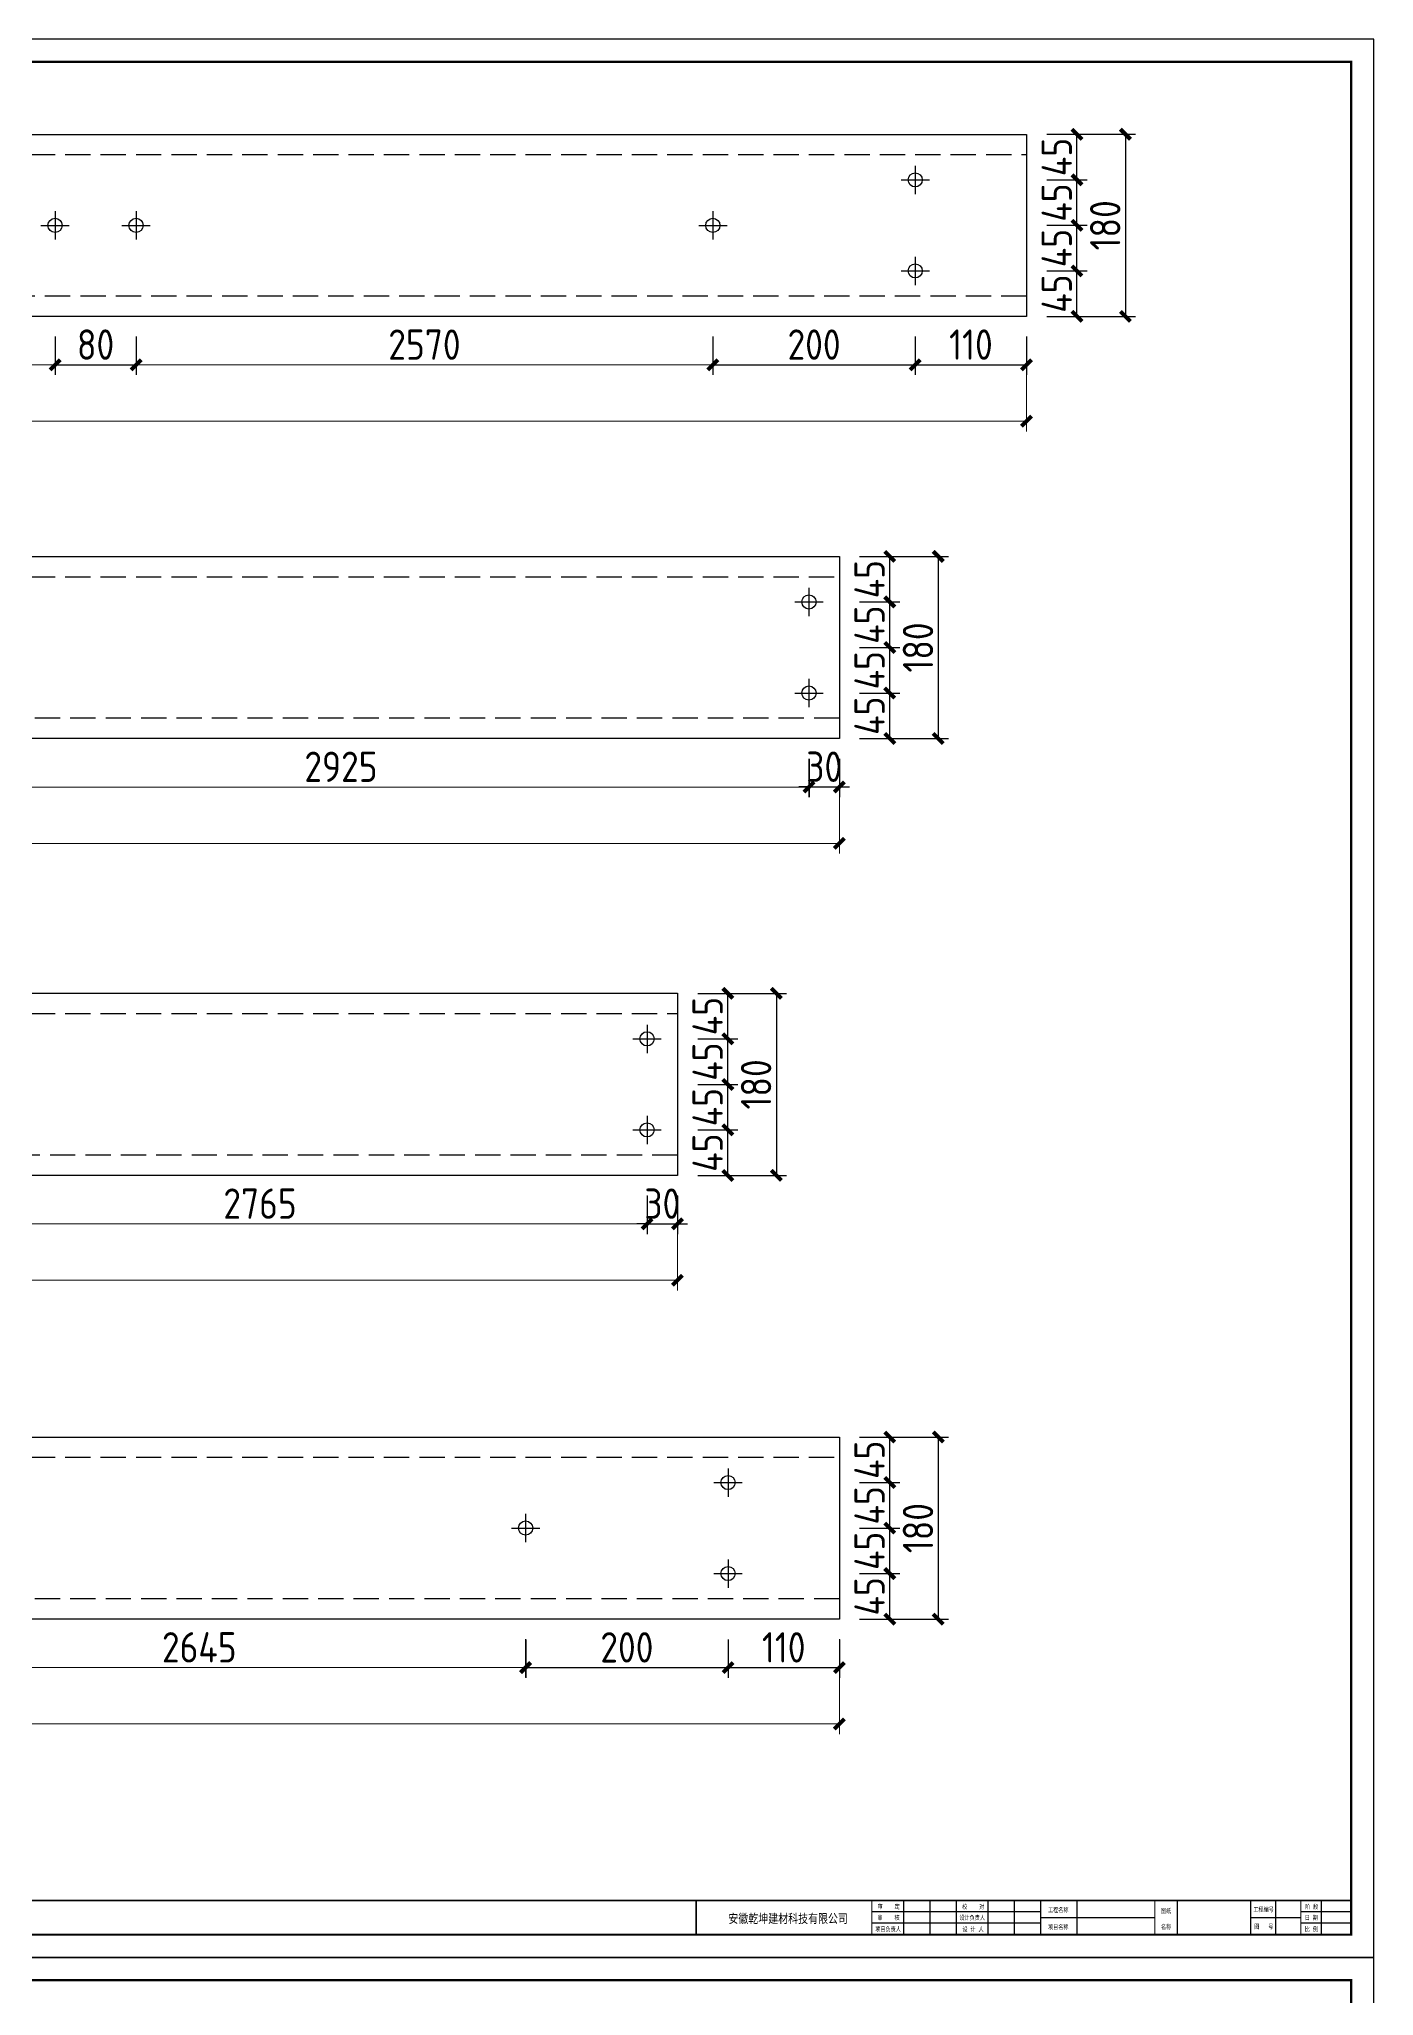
# Model space of a CAD drawing. Extents: x -196983 to 471790, y -783661 to 190401.
# Drawn here: x 330886 to 344076, y -125960 to -106617 of the extents above; entities that cross this region are included whole.
import ezdxf

# ---------------------------------------------------------------- set-up
doc = ezdxf.new("R2010")
doc.units = 0
doc.header["$LTSCALE"] = 1000
doc.header["$MEASUREMENT"] = 0
doc.linetypes.add('DASH', pattern=[0.35, 0.25, -0.1])
doc.layers.add('_TCH_MASK', color=7, linetype='Continuous')
doc.layers.add('PUB_TITLE', color=4, linetype='Continuous')
doc.styles.get("Standard").update_dxf_attribs({"font": 'gbenor.shx', "bigfont": 'gbcbig.shx'})
doc.styles.add('图框', font='')
doc.styles.get('图框').set_extended_font_data('SimSun')
doc.dimstyles.get("Standard").update_dxf_attribs({"dimscale": 100, "dimtxt": 3.5, "dimasz": 1, "dimexe": 2.5, "dimexo": 3, "dimgap": 1.5, "dimtad": 1, "dimdec": 0, "dimzin": 0, "dimdsep": 46, "dimtxsty": 'Standard', "dimblk": 'ARCHTICK', "dimcen": 0.09, "dimadec": 0, "dimazin": 0, "dimtfac": 1, "dimtdec": 0, "dimtix": 1, "dimtmove": 2, "dimatfit": 3, "dimfxl": 1, "dimtolj": 1, "dimtzin": 0, "dimarcsym": 0})

# ---------------------------------------------------------------- blocks, each defined once
blk = doc.blocks.new('_ArchTick')
at = {"color": 0, "linetype": 'ByBlock', "const_width": 0.4}
blk.add_lwpolyline([(-0.5, -0.5), (0.5, 0.5)], dxfattribs=at)
blk = doc.blocks.new('*D1323')
at = {"layer": '_TCH_MASK', "color": 0, "lineweight": -2}
for p, q in [((331044, -109558), (331044, -109937)), ((331844, -109558), (331844, -109937)), ((331044, -109837), (331844, -109837))]:
    blk.add_line(p, q, dxfattribs=at)
at = {"layer": 'Defpoints', "color": 0}
for p in [(331044, -109358), (331844, -109358), (331844, -109837)]:
    blk.add_point(p, dxfattribs=at)
at = {"layer": '_TCH_MASK', "color": 0, "lineweight": -2, "xscale": 100, "yscale": 100, "zscale": 100, "rotation": 180}
blk.add_blockref('_ArchTick', (331044, -109837), dxfattribs=at)
at = {"layer": '_TCH_MASK', "color": 0, "lineweight": -2, "xscale": 100, "yscale": 100, "zscale": 100}
blk.add_blockref('_ArchTick', (331844, -109837), dxfattribs=at)
at = {"layer": '_TCH_MASK', "color": 0, "lineweight": 15, "insert": (331444, -109637), "char_height": 300, "attachment_point": 5}
blk.add_mtext('\\A1;80', dxfattribs=at)
blk = doc.blocks.new('*D1324')
at = {"layer": '_TCH_MASK', "color": 0, "lineweight": -2}
for p, q in [((337544, -109558), (337544, -109937)), ((339544, -109558), (339544, -109937)), ((337544, -109837), (339544, -109837))]:
    blk.add_line(p, q, dxfattribs=at)
at = {"layer": 'Defpoints', "color": 0}
for p in [(337544, -109358), (339544, -109358), (339544, -109837)]:
    blk.add_point(p, dxfattribs=at)
at = {"layer": '_TCH_MASK', "color": 0, "lineweight": -2, "xscale": 100, "yscale": 100, "zscale": 100, "rotation": 180}
blk.add_blockref('_ArchTick', (337544, -109837), dxfattribs=at)
at = {"layer": '_TCH_MASK', "color": 0, "lineweight": -2, "xscale": 100, "yscale": 100, "zscale": 100}
blk.add_blockref('_ArchTick', (339544, -109837), dxfattribs=at)
at = {"layer": '_TCH_MASK', "color": 0, "lineweight": 15, "insert": (338544, -109637), "char_height": 300, "attachment_point": 5}
blk.add_mtext('\\A1;200', dxfattribs=at)
blk = doc.blocks.new('*D1430')
at = {"layer": '_TCH_MASK', "color": 0, "lineweight": -2}
for p, q in [((339544, -109558), (339544, -109937)), ((340644, -109558), (340644, -109937)), ((339544, -109837), (340644, -109837))]:
    blk.add_line(p, q, dxfattribs=at)
at = {"layer": 'Defpoints', "color": 0}
for p in [(339544, -109358), (340644, -109358), (340644, -109837)]:
    blk.add_point(p, dxfattribs=at)
at = {"layer": '_TCH_MASK', "color": 0, "lineweight": -2, "xscale": 100, "yscale": 100, "zscale": 100, "rotation": 180}
blk.add_blockref('_ArchTick', (339544, -109837), dxfattribs=at)
at = {"layer": '_TCH_MASK', "color": 0, "lineweight": -2, "xscale": 100, "yscale": 100, "zscale": 100}
blk.add_blockref('_ArchTick', (340644, -109837), dxfattribs=at)
at = {"layer": '_TCH_MASK', "color": 0, "lineweight": 15, "insert": (340094, -109637), "char_height": 300, "attachment_point": 5}
blk.add_mtext('\\A1;110', dxfattribs=at)
blk = doc.blocks.new('*D1325')
at = {"layer": '_TCH_MASK', "color": 0, "lineweight": -2}
for p, q in [((340844, -108908), (341242, -108908)), ((341142, -109358), (341142, -108908)), ((340844, -109358), (341242, -109358))]:
    blk.add_line(p, q, dxfattribs=at)
at = {"layer": 'Defpoints', "color": 0}
for p in [(340644, -108908), (341142, -108908), (340644, -109358)]:
    blk.add_point(p, dxfattribs=at)
at = {"layer": '_TCH_MASK', "color": 0, "lineweight": -2, "xscale": 100, "yscale": 100, "zscale": 100}
for p, rotation in [((341142, -108908), 90), ((341142, -109358), 270)]:
    blk.add_blockref('_ArchTick', p, dxfattribs=dict(at, rotation=rotation))
at = {"layer": '_TCH_MASK', "color": 0, "lineweight": 15, "insert": (340942, -109133), "char_height": 300, "attachment_point": 5, "rotation": 90}
blk.add_mtext('\\A1;45', dxfattribs=at)
blk = doc.blocks.new('*D1431')
at = {"layer": '_TCH_MASK', "color": 0, "lineweight": -2}
for p, q in [((340844, -108458), (341242, -108458)), ((341142, -108908), (341142, -108458)), ((340844, -108908), (341242, -108908))]:
    blk.add_line(p, q, dxfattribs=at)
at = {"layer": 'Defpoints', "color": 0}
for p in [(340644, -108458), (341142, -108458), (340644, -108908)]:
    blk.add_point(p, dxfattribs=at)
at = {"layer": '_TCH_MASK', "color": 0, "lineweight": -2, "xscale": 100, "yscale": 100, "zscale": 100}
for p, rotation in [((341142, -108458), 90), ((341142, -108908), 270)]:
    blk.add_blockref('_ArchTick', p, dxfattribs=dict(at, rotation=rotation))
at = {"layer": '_TCH_MASK', "color": 0, "lineweight": 15, "insert": (340942, -108683), "char_height": 300, "attachment_point": 5, "rotation": 90}
blk.add_mtext('\\A1;45', dxfattribs=at)
blk = doc.blocks.new('*D1432')
at = {"layer": '_TCH_MASK', "color": 0, "lineweight": -2}
for p, q in [((340844, -108008), (341242, -108008)), ((341142, -108458), (341142, -108008)), ((340844, -108458), (341242, -108458))]:
    blk.add_line(p, q, dxfattribs=at)
at = {"layer": 'Defpoints', "color": 0}
for p in [(340644, -108008), (341142, -108008), (340644, -108458)]:
    blk.add_point(p, dxfattribs=at)
at = {"layer": '_TCH_MASK', "color": 0, "lineweight": -2, "xscale": 100, "yscale": 100, "zscale": 100}
for p, rotation in [((341142, -108008), 90), ((341142, -108458), 270)]:
    blk.add_blockref('_ArchTick', p, dxfattribs=dict(at, rotation=rotation))
at = {"layer": '_TCH_MASK', "color": 0, "lineweight": 15, "insert": (340942, -108233), "char_height": 300, "attachment_point": 5, "rotation": 90}
blk.add_mtext('\\A1;45', dxfattribs=at)
blk = doc.blocks.new('*D1433')
at = {"layer": '_TCH_MASK', "color": 0, "lineweight": -2}
for p, q in [((340844, -107558), (341242, -107558)), ((341142, -108008), (341142, -107558)), ((340844, -108008), (341242, -108008))]:
    blk.add_line(p, q, dxfattribs=at)
at = {"layer": 'Defpoints', "color": 0}
for p in [(340644, -107558), (341142, -107558), (340644, -108008)]:
    blk.add_point(p, dxfattribs=at)
at = {"layer": '_TCH_MASK', "color": 0, "lineweight": -2, "xscale": 100, "yscale": 100, "zscale": 100}
for p, rotation in [((341142, -107558), 90), ((341142, -108008), 270)]:
    blk.add_blockref('_ArchTick', p, dxfattribs=dict(at, rotation=rotation))
at = {"layer": '_TCH_MASK', "color": 0, "lineweight": 15, "insert": (340942, -107783), "char_height": 300, "attachment_point": 5, "rotation": 90}
blk.add_mtext('\\A1;45', dxfattribs=at)
blk = doc.blocks.new('*D1434')
at = {"layer": '_TCH_MASK', "color": 0, "lineweight": -2}
for p, q in [((340844, -107558), (341721, -107558)), ((341621, -107558), (341621, -109358)), ((340844, -109358), (341721, -109358))]:
    blk.add_line(p, q, dxfattribs=at)
at = {"layer": 'Defpoints', "color": 0}
for p in [(340644, -107558), (340644, -109358), (341621, -109358)]:
    blk.add_point(p, dxfattribs=at)
at = {"layer": '_TCH_MASK', "color": 0, "lineweight": -2, "xscale": 100, "yscale": 100, "zscale": 100}
for p, rotation in [((341621, -107558), 90), ((341621, -109358), 270)]:
    blk.add_blockref('_ArchTick', p, dxfattribs=dict(at, rotation=rotation))
at = {"layer": '_TCH_MASK', "color": 0, "lineweight": 15, "insert": (341421, -108458), "char_height": 300, "attachment_point": 5, "rotation": 90}
blk.add_mtext('\\A1;180', dxfattribs=at)
blk = doc.blocks.new('*D1425')
at = {"layer": '_TCH_MASK', "color": 0, "lineweight": -2}
for p, q in [((338494, -113731), (338494, -114110)), ((338794, -113731), (338794, -114110)), ((338494, -114010), (338394, -114010)), ((338494, -114010), (338794, -114010)), ((338794, -114010), (338894, -114010))]:
    blk.add_line(p, q, dxfattribs=at)
at = {"layer": 'Defpoints', "color": 0}
for p in [(338494, -113531), (338794, -113531), (338794, -114010)]:
    blk.add_point(p, dxfattribs=at)
at = {"layer": '_TCH_MASK', "color": 0, "lineweight": -2, "xscale": 100, "yscale": 100, "zscale": 100}
blk.add_blockref('_ArchTick', (338494, -114010), dxfattribs=at)
at = {"layer": '_TCH_MASK', "color": 0, "lineweight": -2, "xscale": 100, "yscale": 100, "zscale": 100, "rotation": 180}
blk.add_blockref('_ArchTick', (338794, -114010), dxfattribs=at)
at = {"layer": '_TCH_MASK', "color": 0, "lineweight": 15, "insert": (338644, -113810), "char_height": 300, "attachment_point": 5}
blk.add_mtext('\\A1;30', dxfattribs=at)
blk = doc.blocks.new('*D1318')
at = {"layer": '_TCH_MASK', "color": 0, "lineweight": -2}
for p, q in [((338994, -113081), (339392, -113081)), ((339292, -113531), (339292, -113081)), ((338994, -113531), (339392, -113531))]:
    blk.add_line(p, q, dxfattribs=at)
at = {"layer": 'Defpoints', "color": 0}
for p in [(338794, -113081), (339292, -113081), (338794, -113531)]:
    blk.add_point(p, dxfattribs=at)
at = {"layer": '_TCH_MASK', "color": 0, "lineweight": -2, "xscale": 100, "yscale": 100, "zscale": 100}
for p, rotation in [((339292, -113081), 90), ((339292, -113531), 270)]:
    blk.add_blockref('_ArchTick', p, dxfattribs=dict(at, rotation=rotation))
at = {"layer": '_TCH_MASK', "color": 0, "lineweight": 15, "insert": (339092, -113306), "char_height": 300, "attachment_point": 5, "rotation": 90}
blk.add_mtext('\\A1;45', dxfattribs=at)
blk = doc.blocks.new('*D1426')
at = {"layer": '_TCH_MASK', "color": 0, "lineweight": -2}
for p, q in [((338994, -112631), (339392, -112631)), ((339292, -113081), (339292, -112631)), ((338994, -113081), (339392, -113081))]:
    blk.add_line(p, q, dxfattribs=at)
at = {"layer": 'Defpoints', "color": 0}
for p in [(338794, -112631), (339292, -112631), (338794, -113081)]:
    blk.add_point(p, dxfattribs=at)
at = {"layer": '_TCH_MASK', "color": 0, "lineweight": -2, "xscale": 100, "yscale": 100, "zscale": 100}
for p, rotation in [((339292, -112631), 90), ((339292, -113081), 270)]:
    blk.add_blockref('_ArchTick', p, dxfattribs=dict(at, rotation=rotation))
at = {"layer": '_TCH_MASK', "color": 0, "lineweight": 15, "insert": (339092, -112856), "char_height": 300, "attachment_point": 5, "rotation": 90}
blk.add_mtext('\\A1;45', dxfattribs=at)
blk = doc.blocks.new('*D1427')
at = {"layer": '_TCH_MASK', "color": 0, "lineweight": -2}
for p, q in [((338994, -112181), (339392, -112181)), ((339292, -112631), (339292, -112181)), ((338994, -112631), (339392, -112631))]:
    blk.add_line(p, q, dxfattribs=at)
at = {"layer": 'Defpoints', "color": 0}
for p in [(338794, -112181), (339292, -112181), (338794, -112631)]:
    blk.add_point(p, dxfattribs=at)
at = {"layer": '_TCH_MASK', "color": 0, "lineweight": -2, "xscale": 100, "yscale": 100, "zscale": 100}
for p, rotation in [((339292, -112181), 90), ((339292, -112631), 270)]:
    blk.add_blockref('_ArchTick', p, dxfattribs=dict(at, rotation=rotation))
at = {"layer": '_TCH_MASK', "color": 0, "lineweight": 15, "insert": (339092, -112406), "char_height": 300, "attachment_point": 5, "rotation": 90}
blk.add_mtext('\\A1;45', dxfattribs=at)
blk = doc.blocks.new('*D1428')
at = {"layer": '_TCH_MASK', "color": 0, "lineweight": -2}
for p, q in [((338994, -111731), (339392, -111731)), ((339292, -112181), (339292, -111731)), ((338994, -112181), (339392, -112181))]:
    blk.add_line(p, q, dxfattribs=at)
at = {"layer": 'Defpoints', "color": 0}
for p in [(338794, -111731), (339292, -111731), (338794, -112181)]:
    blk.add_point(p, dxfattribs=at)
at = {"layer": '_TCH_MASK', "color": 0, "lineweight": -2, "xscale": 100, "yscale": 100, "zscale": 100}
for p, rotation in [((339292, -111731), 90), ((339292, -112181), 270)]:
    blk.add_blockref('_ArchTick', p, dxfattribs=dict(at, rotation=rotation))
at = {"layer": '_TCH_MASK', "color": 0, "lineweight": 15, "insert": (339092, -111956), "char_height": 300, "attachment_point": 5, "rotation": 90}
blk.add_mtext('\\A1;45', dxfattribs=at)
blk = doc.blocks.new('*D1429')
at = {"layer": '_TCH_MASK', "color": 0, "lineweight": -2}
for p, q in [((338994, -111731), (339871, -111731)), ((339771, -111731), (339771, -113531)), ((338994, -113531), (339871, -113531))]:
    blk.add_line(p, q, dxfattribs=at)
at = {"layer": 'Defpoints', "color": 0}
for p in [(338794, -111731), (338794, -113531), (339771, -113531)]:
    blk.add_point(p, dxfattribs=at)
at = {"layer": '_TCH_MASK', "color": 0, "lineweight": -2, "xscale": 100, "yscale": 100, "zscale": 100}
for p, rotation in [((339771, -111731), 90), ((339771, -113531), 270)]:
    blk.add_blockref('_ArchTick', p, dxfattribs=dict(at, rotation=rotation))
at = {"layer": '_TCH_MASK', "color": 0, "lineweight": 15, "insert": (339571, -112631), "char_height": 300, "attachment_point": 5, "rotation": 90}
blk.add_mtext('\\A1;180', dxfattribs=at)
blk = doc.blocks.new('*D1435')
at = {"layer": '_TCH_MASK', "color": 0, "lineweight": -2}
for p, q in [((336894, -118050), (336894, -118429)), ((337194, -118050), (337194, -118429)), ((336894, -118329), (336794, -118329)), ((336894, -118329), (337194, -118329)), ((337194, -118329), (337294, -118329))]:
    blk.add_line(p, q, dxfattribs=at)
at = {"layer": 'Defpoints', "color": 0}
for p in [(336894, -117850), (337194, -117850), (337194, -118329)]:
    blk.add_point(p, dxfattribs=at)
at = {"layer": '_TCH_MASK', "color": 0, "lineweight": -2, "xscale": 100, "yscale": 100, "zscale": 100}
blk.add_blockref('_ArchTick', (336894, -118329), dxfattribs=at)
at = {"layer": '_TCH_MASK', "color": 0, "lineweight": -2, "xscale": 100, "yscale": 100, "zscale": 100, "rotation": 180}
blk.add_blockref('_ArchTick', (337194, -118329), dxfattribs=at)
at = {"layer": '_TCH_MASK', "color": 0, "lineweight": 15, "insert": (337044, -118129), "char_height": 300, "attachment_point": 5}
blk.add_mtext('\\A1;30', dxfattribs=at)
blk = doc.blocks.new('*D1328')
at = {"layer": '_TCH_MASK', "color": 0, "lineweight": -2}
for p, q in [((337394, -117400), (337792, -117400)), ((337692, -117850), (337692, -117400)), ((337394, -117850), (337792, -117850))]:
    blk.add_line(p, q, dxfattribs=at)
at = {"layer": 'Defpoints', "color": 0}
for p in [(337194, -117400), (337692, -117400), (337194, -117850)]:
    blk.add_point(p, dxfattribs=at)
at = {"layer": '_TCH_MASK', "color": 0, "lineweight": -2, "xscale": 100, "yscale": 100, "zscale": 100}
for p, rotation in [((337692, -117400), 90), ((337692, -117850), 270)]:
    blk.add_blockref('_ArchTick', p, dxfattribs=dict(at, rotation=rotation))
at = {"layer": '_TCH_MASK', "color": 0, "lineweight": 15, "insert": (337492, -117625), "char_height": 300, "attachment_point": 5, "rotation": 90}
blk.add_mtext('\\A1;45', dxfattribs=at)
blk = doc.blocks.new('*D1436')
at = {"layer": '_TCH_MASK', "color": 0, "lineweight": -2}
for p, q in [((337394, -116950), (337792, -116950)), ((337692, -117400), (337692, -116950)), ((337394, -117400), (337792, -117400))]:
    blk.add_line(p, q, dxfattribs=at)
at = {"layer": 'Defpoints', "color": 0}
for p in [(337194, -116950), (337692, -116950), (337194, -117400)]:
    blk.add_point(p, dxfattribs=at)
at = {"layer": '_TCH_MASK', "color": 0, "lineweight": -2, "xscale": 100, "yscale": 100, "zscale": 100}
for p, rotation in [((337692, -116950), 90), ((337692, -117400), 270)]:
    blk.add_blockref('_ArchTick', p, dxfattribs=dict(at, rotation=rotation))
at = {"layer": '_TCH_MASK', "color": 0, "lineweight": 15, "insert": (337492, -117175), "char_height": 300, "attachment_point": 5, "rotation": 90}
blk.add_mtext('\\A1;45', dxfattribs=at)
blk = doc.blocks.new('*D1437')
at = {"layer": '_TCH_MASK', "color": 0, "lineweight": -2}
for p, q in [((337394, -116500), (337792, -116500)), ((337692, -116950), (337692, -116500)), ((337394, -116950), (337792, -116950))]:
    blk.add_line(p, q, dxfattribs=at)
at = {"layer": 'Defpoints', "color": 0}
for p in [(337194, -116500), (337692, -116500), (337194, -116950)]:
    blk.add_point(p, dxfattribs=at)
at = {"layer": '_TCH_MASK', "color": 0, "lineweight": -2, "xscale": 100, "yscale": 100, "zscale": 100}
for p, rotation in [((337692, -116500), 90), ((337692, -116950), 270)]:
    blk.add_blockref('_ArchTick', p, dxfattribs=dict(at, rotation=rotation))
at = {"layer": '_TCH_MASK', "color": 0, "lineweight": 15, "insert": (337492, -116725), "char_height": 300, "attachment_point": 5, "rotation": 90}
blk.add_mtext('\\A1;45', dxfattribs=at)
blk = doc.blocks.new('*D1438')
at = {"layer": '_TCH_MASK', "color": 0, "lineweight": -2}
for p, q in [((337394, -116050), (337792, -116050)), ((337692, -116500), (337692, -116050)), ((337394, -116500), (337792, -116500))]:
    blk.add_line(p, q, dxfattribs=at)
at = {"layer": 'Defpoints', "color": 0}
for p in [(337194, -116050), (337692, -116050), (337194, -116500)]:
    blk.add_point(p, dxfattribs=at)
at = {"layer": '_TCH_MASK', "color": 0, "lineweight": -2, "xscale": 100, "yscale": 100, "zscale": 100}
for p, rotation in [((337692, -116050), 90), ((337692, -116500), 270)]:
    blk.add_blockref('_ArchTick', p, dxfattribs=dict(at, rotation=rotation))
at = {"layer": '_TCH_MASK', "color": 0, "lineweight": 15, "insert": (337492, -116275), "char_height": 300, "attachment_point": 5, "rotation": 90}
blk.add_mtext('\\A1;45', dxfattribs=at)
blk = doc.blocks.new('*D1439')
at = {"layer": '_TCH_MASK', "color": 0, "lineweight": -2}
for p, q in [((337394, -116050), (338271, -116050)), ((338171, -116050), (338171, -117850)), ((337394, -117850), (338271, -117850))]:
    blk.add_line(p, q, dxfattribs=at)
at = {"layer": 'Defpoints', "color": 0}
for p in [(337194, -116050), (337194, -117850), (338171, -117850)]:
    blk.add_point(p, dxfattribs=at)
at = {"layer": '_TCH_MASK', "color": 0, "lineweight": -2, "xscale": 100, "yscale": 100, "zscale": 100}
for p, rotation in [((338171, -116050), 90), ((338171, -117850), 270)]:
    blk.add_blockref('_ArchTick', p, dxfattribs=dict(at, rotation=rotation))
at = {"layer": '_TCH_MASK', "color": 0, "lineweight": 15, "insert": (337971, -116950), "char_height": 300, "attachment_point": 5, "rotation": 90}
blk.add_mtext('\\A1;180', dxfattribs=at)
blk = doc.blocks.new('*D1334')
at = {"layer": '_TCH_MASK', "color": 0, "lineweight": -2}
for p, q in [((335694, -122436), (335694, -122815)), ((337694, -122436), (337694, -122815)), ((335694, -122715), (337694, -122715))]:
    blk.add_line(p, q, dxfattribs=at)
at = {"layer": 'Defpoints', "color": 0}
for p in [(335694, -122236), (337694, -122236), (337694, -122715)]:
    blk.add_point(p, dxfattribs=at)
at = {"layer": '_TCH_MASK', "color": 0, "lineweight": -2, "xscale": 100, "yscale": 100, "zscale": 100, "rotation": 180}
blk.add_blockref('_ArchTick', (335694, -122715), dxfattribs=at)
at = {"layer": '_TCH_MASK', "color": 0, "lineweight": -2, "xscale": 100, "yscale": 100, "zscale": 100}
blk.add_blockref('_ArchTick', (337694, -122715), dxfattribs=at)
at = {"layer": '_TCH_MASK', "color": 0, "lineweight": 15, "insert": (336694, -122515), "char_height": 300, "attachment_point": 5}
blk.add_mtext('\\A1;200', dxfattribs=at)
blk = doc.blocks.new('*D1440')
at = {"layer": '_TCH_MASK', "color": 0, "lineweight": -2}
for p, q in [((337694, -122436), (337694, -122815)), ((338794, -122436), (338794, -122815)), ((337694, -122715), (338794, -122715))]:
    blk.add_line(p, q, dxfattribs=at)
at = {"layer": 'Defpoints', "color": 0}
for p in [(337694, -122236), (338794, -122236), (338794, -122715)]:
    blk.add_point(p, dxfattribs=at)
at = {"layer": '_TCH_MASK', "color": 0, "lineweight": -2, "xscale": 100, "yscale": 100, "zscale": 100, "rotation": 180}
blk.add_blockref('_ArchTick', (337694, -122715), dxfattribs=at)
at = {"layer": '_TCH_MASK', "color": 0, "lineweight": -2, "xscale": 100, "yscale": 100, "zscale": 100}
blk.add_blockref('_ArchTick', (338794, -122715), dxfattribs=at)
at = {"layer": '_TCH_MASK', "color": 0, "lineweight": 15, "insert": (338244, -122515), "char_height": 300, "attachment_point": 5}
blk.add_mtext('\\A1;110', dxfattribs=at)
blk = doc.blocks.new('*D1335')
at = {"layer": '_TCH_MASK', "color": 0, "lineweight": -2}
for p, q in [((338994, -121786), (339392, -121786)), ((339292, -122236), (339292, -121786)), ((338994, -122236), (339392, -122236))]:
    blk.add_line(p, q, dxfattribs=at)
at = {"layer": 'Defpoints', "color": 0}
for p in [(338794, -121786), (339292, -121786), (338794, -122236)]:
    blk.add_point(p, dxfattribs=at)
at = {"layer": '_TCH_MASK', "color": 0, "lineweight": -2, "xscale": 100, "yscale": 100, "zscale": 100}
for p, rotation in [((339292, -121786), 90), ((339292, -122236), 270)]:
    blk.add_blockref('_ArchTick', p, dxfattribs=dict(at, rotation=rotation))
at = {"layer": '_TCH_MASK', "color": 0, "lineweight": 15, "insert": (339092, -122011), "char_height": 300, "attachment_point": 5, "rotation": 90}
blk.add_mtext('\\A1;45', dxfattribs=at)
blk = doc.blocks.new('*D1441')
at = {"layer": '_TCH_MASK', "color": 0, "lineweight": -2}
for p, q in [((338994, -121336), (339392, -121336)), ((339292, -121786), (339292, -121336)), ((338994, -121786), (339392, -121786))]:
    blk.add_line(p, q, dxfattribs=at)
at = {"layer": 'Defpoints', "color": 0}
for p in [(338794, -121336), (339292, -121336), (338794, -121786)]:
    blk.add_point(p, dxfattribs=at)
at = {"layer": '_TCH_MASK', "color": 0, "lineweight": -2, "xscale": 100, "yscale": 100, "zscale": 100}
for p, rotation in [((339292, -121336), 90), ((339292, -121786), 270)]:
    blk.add_blockref('_ArchTick', p, dxfattribs=dict(at, rotation=rotation))
at = {"layer": '_TCH_MASK', "color": 0, "lineweight": 15, "insert": (339092, -121561), "char_height": 300, "attachment_point": 5, "rotation": 90}
blk.add_mtext('\\A1;45', dxfattribs=at)
blk = doc.blocks.new('*D1442')
at = {"layer": '_TCH_MASK', "color": 0, "lineweight": -2}
for p, q in [((338994, -120886), (339392, -120886)), ((339292, -121336), (339292, -120886)), ((338994, -121336), (339392, -121336))]:
    blk.add_line(p, q, dxfattribs=at)
at = {"layer": 'Defpoints', "color": 0}
for p in [(338794, -120886), (339292, -120886), (338794, -121336)]:
    blk.add_point(p, dxfattribs=at)
at = {"layer": '_TCH_MASK', "color": 0, "lineweight": -2, "xscale": 100, "yscale": 100, "zscale": 100}
for p, rotation in [((339292, -120886), 90), ((339292, -121336), 270)]:
    blk.add_blockref('_ArchTick', p, dxfattribs=dict(at, rotation=rotation))
at = {"layer": '_TCH_MASK', "color": 0, "lineweight": 15, "insert": (339092, -121111), "char_height": 300, "attachment_point": 5, "rotation": 90}
blk.add_mtext('\\A1;45', dxfattribs=at)
blk = doc.blocks.new('*D1443')
at = {"layer": '_TCH_MASK', "color": 0, "lineweight": -2}
for p, q in [((338994, -120436), (339392, -120436)), ((339292, -120886), (339292, -120436)), ((338994, -120886), (339392, -120886))]:
    blk.add_line(p, q, dxfattribs=at)
at = {"layer": 'Defpoints', "color": 0}
for p in [(338794, -120436), (339292, -120436), (338794, -120886)]:
    blk.add_point(p, dxfattribs=at)
at = {"layer": '_TCH_MASK', "color": 0, "lineweight": -2, "xscale": 100, "yscale": 100, "zscale": 100}
for p, rotation in [((339292, -120436), 90), ((339292, -120886), 270)]:
    blk.add_blockref('_ArchTick', p, dxfattribs=dict(at, rotation=rotation))
at = {"layer": '_TCH_MASK', "color": 0, "lineweight": 15, "insert": (339092, -120661), "char_height": 300, "attachment_point": 5, "rotation": 90}
blk.add_mtext('\\A1;45', dxfattribs=at)
blk = doc.blocks.new('*D1444')
at = {"layer": '_TCH_MASK', "color": 0, "lineweight": -2}
for p, q in [((338994, -120436), (339871, -120436)), ((339771, -120436), (339771, -122236)), ((338994, -122236), (339871, -122236))]:
    blk.add_line(p, q, dxfattribs=at)
at = {"layer": 'Defpoints', "color": 0}
for p in [(338794, -120436), (338794, -122236), (339771, -122236)]:
    blk.add_point(p, dxfattribs=at)
at = {"layer": '_TCH_MASK', "color": 0, "lineweight": -2, "xscale": 100, "yscale": 100, "zscale": 100}
for p, rotation in [((339771, -120436), 90), ((339771, -122236), 270)]:
    blk.add_blockref('_ArchTick', p, dxfattribs=dict(at, rotation=rotation))
at = {"layer": '_TCH_MASK', "color": 0, "lineweight": 15, "insert": (339571, -121336), "char_height": 300, "attachment_point": 5, "rotation": 90}
blk.add_mtext('\\A1;180', dxfattribs=at)
blk = doc.blocks.new('$titleblk$00000095')
for p, q in [((-150, 20), (-150, 0)), ((-150, 20), (0, 20)), ((-125, 20), (-125, 0)), ((-100, 20), (-100, 0)), ((-75, 20), (-75, 0)), ((-75, 20), (-75, 0)), ((-50, 20), (-50, 0)), ((-25, 20), (-25, 0)), ((0, 20), (0, 0)), ((-150, 15), (-75, 15)), ((-150, 10), (-75, 10)), ((-75, 15), (0, 15)), ((-75, 10), (0, 10)), ((-150, 5), (-75, 5)), ((-75, 5), (0, 5))]:
    blk.add_line(p, q)
at = {"width": 0.8}
for s, p in [('建   筑', (-146.45, 15.65)), ('暖  通', (-70.35, 15.73)), ('结   构', (-146.45, 10.91)), ('电   气', (-146.45, 5.65)), ('给 排 水', (-71.03, 10.9)), ('工   艺', (-70.35, 6.13)), ('通   讯', (-146.45, 0.88)), ('自   控', (-70.35, 1.24))]:
    blk.add_text(s, height=3.509, dxfattribs=at).set_placement(p)
blk = doc.blocks.new('新块')
for p, q in [((-5840, 800), (-8800, 800)), ((-8240, 400), (-8240, 1000)), ((-7780, 400), (-7780, 1000)), ((-6760, 400), (-6760, 1000)), ((-6300, 400), (-6300, 1000)), ((-5840, 700), (-3840, 700)), ((-5200, 400), (-5200, 1000)), ((-3440, 400), (-3440, 1000)), ((-2160, 700), (-1280, 700)), ((-1720, 400), (-1720, 1000)), ((-400, 800), (-1280, 800)), ((-920, 400), (-920, 1000)), ((-400, 400), (-400, 1000)), ((-5840, 600), (-8800, 600)), ((-400, 600), (-1280, 600))]:
    blk.add_line(p, q)
for points, const_width in [([(-11880, 400), (-11880, 1000), (-400, 1000)], 32), ([(-8800, 400), (-8800, 1000)], 20), ([(-7320, 400), (-7320, 1000)], 20), ([(-5840, 400), (-5840, 1000)], 20), ([(-3840, 400), (-3840, 1000)], 20), ([(-2160, 400), (-2160, 1000)], 20), ([(-1280, 400), (-1280, 1000)], 20)]:
    blk.add_lwpolyline(points, dxfattribs=dict(const_width=const_width))
at = {"layer": 'PUB_TITLE'}
blk.add_lwpolyline([(-47560, 0), (0, 0), (0, 33640), (-47560, 33640)], close=True, dxfattribs=at)
at = {"layer": 'PUB_TITLE', "const_width": 40}
blk.add_lwpolyline([(-46560, 400), (-400, 400), (-400, 33240), (-46560, 33240)], close=True, dxfattribs=at)
at = {"layer": 'PUB_TITLE', "const_width": 32}
blk.add_lwpolyline([(-400, 1000), (-46560, 1000)], dxfattribs=at)
at = {"layer": 'PUB_TITLE', "xscale": 40, "yscale": 40, "zscale": 40, "rotation": 90}
blk.add_blockref('$titleblk$00000095', (-46560, 33240), dxfattribs=at)
at = {"style": '图框', "width": 0.8}
for s, height, p in [('安徽乾坤建材科技有限公司', 160, (-11315, 604)), ('审    核', 80, (-8702, 659)), ('审    定', 80, (-8701, 854)), ('设计负责人', 80, (-7265, 659)), ('校    对', 80, (-7217, 851)), ('工程名称', 80, (-5712, 794)), ('图纸', 80, (-3732, 778)), ('工程编号', 80, (-2112, 803)), ('阶 段', 80, (-1205, 851)), ('日 期', 80, (-1212, 659)), ('项目负责人', 80, (-8739, 457)), ('设 计 人', 80, (-7213, 457)), ('项目名称', 80, (-5712, 494)), ('名称', 80, (-3732, 498)), ('图   号', 80, (-2098, 504)), ('比 例', 80, (-1211, 457))]:
    blk.add_text(s, height=height, dxfattribs=at).set_placement(p)
for tag, p in [('审定人', (-8147, 838)), ('审核人', (-8147, 641)), ('设计负责人', (-6745, 649)), ('校对', (-6621, 837)), ('工程名称', (-5026, 781)), ('图名', (-3347, 649)), ('日期', (-905, 632)), ('阶段', (-810, 832)), ('项目负责人', (-8228, 444)), ('设计人', (-6659, 447)), ('项目名称', (-5026, 479)), ('图号', (-1657, 502)), ('比例', (-810, 446))]:
    blk.add_attdef(tag, p, '', height=120)

msp = doc.modelspace()

# ---------------------------------------------------------------- linework, layer by layer
at = {"color": 3}
for p, q in [((318893.6, -107558.5), (340643.6, -107558.5)), ((340643.6, -107558.5), (340643.6, -109358.5)), ((340643.6, -109358.5), (318893.6, -109358.5)), ((318893.6, -111731.3), (338793.6, -111731.3)), ((338793.6, -111731.3), (338793.6, -113531.3)), ((338793.6, -113531.3), (318893.6, -113531.3)), ((318893.6, -116049.8), (337193.6, -116049.8)), ((337193.6, -116049.8), (337193.6, -117849.8)), ((337193.6, -117849.8), (318893.6, -117849.8)), ((318893.6, -120435.6), (338793.6, -120435.6)), ((338793.6, -120435.6), (338793.6, -122235.6)), ((338793.6, -122235.6), (318893.6, -122235.6))]:
    msp.add_line(p, q, dxfattribs=at)
at = {"color": 3, "linetype": 'DASH'}
for p, q in [((318893.6, -107758.5), (340643.6, -107758.5)), ((340643.6, -109158.5), (318893.6, -109158.5)), ((318893.6, -111931.3), (338793.6, -111931.3)), ((338793.6, -113331.3), (318893.6, -113331.3)), ((318893.6, -116249.8), (337193.6, -116249.8)), ((337193.6, -117649.8), (318893.6, -117649.8)), ((318893.6, -120635.6), (338793.6, -120635.6)), ((338793.6, -122035.6), (318893.6, -122035.6))]:
    msp.add_line(p, q, dxfattribs=at)
at = {"color": 1}
for p, q in [((339543.6, -107868.5), (339543.6, -108148.5)), ((339403.6, -108008.5), (339683.6, -108008.5)), ((331043.6, -108318.5), (331043.6, -108598.5)), ((331843.6, -108318.5), (331843.6, -108598.5)), ((337543.6, -108318.5), (337543.6, -108598.5)), ((330903.6, -108458.5), (331183.6, -108458.5)), ((331703.6, -108458.5), (331983.6, -108458.5)), ((337403.6, -108458.5), (337683.6, -108458.5)), ((339543.6, -108768.5), (339543.6, -109048.5)), ((339403.6, -108908.5), (339683.6, -108908.5)), ((338353.6, -112181.3), (338633.6, -112181.3)), ((338493.6, -112041.3), (338493.6, -112321.3)), ((338493.6, -112941.3), (338493.6, -113221.3)), ((338353.6, -113081.3), (338633.6, -113081.3)), ((336893.6, -116359.8), (336893.6, -116639.8)), ((336753.6, -116499.8), (337033.6, -116499.8)), ((336753.6, -117399.8), (337033.6, -117399.8)), ((336893.6, -117259.8), (336893.6, -117539.8)), ((337553.6, -120885.6), (337833.6, -120885.6)), ((337693.6, -120745.6), (337693.6, -121025.6)), ((335693.6, -121195.6), (335693.6, -121475.6)), ((335553.6, -121335.6), (335833.6, -121335.6)), ((337693.6, -121645.6), (337693.6, -121925.6)), ((337553.6, -121785.6), (337833.6, -121785.6))]:
    msp.add_line(p, q, dxfattribs=at)
for centre in [(339543.6, -108008.5), (331043.6, -108458.5), (331843.6, -108458.5), (337543.6, -108458.5), (339543.6, -108908.5), (338493.6, -112181.3), (338493.6, -113081.3), (336893.6, -116499.8), (336893.6, -117399.8), (337693.6, -120885.6), (335693.6, -121335.6), (337693.6, -121785.6)]:
    msp.add_circle(centre, 70, dxfattribs=at)
at = {"layer": '_TCH_MASK', "lineweight": 15}
for p, q in [((331043.6, -109558.5), (331043.6, -109937.4)), ((331843.6, -109558.5), (331843.6, -109937.4)), ((337543.6, -109558.5), (337543.6, -109937.4)), ((340643.6, -109558.5), (340643.6, -110494.5)), ((325343.6, -109837.4), (331043.6, -109837.4)), ((331843.6, -109837.4), (337543.6, -109837.4)), ((340643.6, -110394.5), (318893.6, -110394.5)), ((338493.6, -113731.3), (338493.6, -114110.2)), ((338793.6, -113731.3), (338793.6, -114667.4)), ((329243.6, -114010.2), (338493.6, -114010.2)), ((338793.6, -114567.4), (318893.6, -114567.4)), ((336893.6, -118049.8), (336893.6, -118428.7)), ((337193.6, -118049.8), (337193.6, -118985.8)), ((329243.6, -118328.7), (336893.6, -118328.7)), ((337193.6, -118885.8), (318893.6, -118885.8)), ((335693.6, -122435.6), (335693.6, -122814.5)), ((338793.6, -122435.6), (338793.6, -123371.7)), ((329243.6, -122714.5), (335693.6, -122714.5)), ((338793.6, -123271.7), (318893.6, -123271.7))]:
    msp.add_line(p, q, dxfattribs=at)

# ---------------------------------------------------------------- block references
at = {"layer": '_TCH_MASK', "color": 0, "lineweight": 15, "xscale": 0.5637161763734184, "yscale": 0.5637161763588665, "zscale": 0.5637161763684475}
for p in [(344075.6, -125580.8), (344075.6, -144544.2)]:
    msp.add_blockref('新块', p, dxfattribs=at)
at = {"layer": '_TCH_MASK', "lineweight": 15, "xscale": 100, "yscale": 100, "zscale": 100}
for p in [(331043.6, -109837.4), (337543.6, -109837.4), (340643.6, -110394.5), (338493.6, -114010.2), (338793.6, -114567.4), (336893.6, -118328.7), (337193.6, -118885.8), (335693.6, -122714.5), (338793.6, -123271.7)]:
    msp.add_blockref('_ArchTick', p, dxfattribs=at)
at = {"layer": '_TCH_MASK', "lineweight": 15, "xscale": 100, "yscale": 100, "zscale": 100, "rotation": 180}
msp.add_blockref('_ArchTick', (331843.6, -109837.4), dxfattribs=at)

# ---------------------------------------------------------------- texts
at = {"layer": '_TCH_MASK', "lineweight": 15, "char_height": 300, "attachment_point": 5}
for s, insert in [('\\A1;2570', (334693.6, -109637.4)), ('\\A1;2925', (333868.6, -113810.2)), ('\\A1;2765', (333068.6, -118128.7)), ('\\A1;2645', (332468.6, -122514.5))]:
    msp.add_mtext(s, dxfattribs=dict(at, insert=insert))

# ---------------------------------------------------------------- dimensions: what is measured, and where the dimension line sits
at = {"layer": '_TCH_MASK', "lineweight": 15}
for base, p1, p2, picture, middle in [((341142.1, -107558.5), (340643.6, -108008.5), (340643.6, -107558.5), '*D1433', (340942.1, -107783.5)), ((341621.2, -109358.5), (340643.6, -107558.5), (340643.6, -109358.5), '*D1434', (341421.2, -108458.5)), ((341142.1, -108008.5), (340643.6, -108458.5), (340643.6, -108008.5), '*D1432', (340942.1, -108233.5)), ((341142.1, -108458.5), (340643.6, -108908.5), (340643.6, -108458.5), '*D1431', (340942.1, -108683.5)), ((341142.1, -108908.5), (340643.6, -109358.5), (340643.6, -108908.5), '*D1325', (340942.1, -109133.5)), ((339292.1, -111731.3), (338793.6, -112181.3), (338793.6, -111731.3), '*D1428', (339092.1, -111956.3)), ((339771.2, -113531.3), (338793.6, -111731.3), (338793.6, -113531.3), '*D1429', (339571.2, -112631.3)), ((339292.1, -112181.3), (338793.6, -112631.3), (338793.6, -112181.3), '*D1427', (339092.1, -112406.3)), ((339292.1, -112631.3), (338793.6, -113081.3), (338793.6, -112631.3), '*D1426', (339092.1, -112856.3)), ((339292.1, -113081.3), (338793.6, -113531.3), (338793.6, -113081.3), '*D1318', (339092.1, -113306.3)), ((337692.1, -116049.8), (337193.6, -116499.8), (337193.6, -116049.8), '*D1438', (337492.1, -116274.8)), ((338171.2, -117849.8), (337193.6, -116049.8), (337193.6, -117849.8), '*D1439', (337971.2, -116949.8)), ((337692.1, -116499.8), (337193.6, -116949.8), (337193.6, -116499.8), '*D1437', (337492.1, -116724.8)), ((337692.1, -116949.8), (337193.6, -117399.8), (337193.6, -116949.8), '*D1436', (337492.1, -117174.8)), ((337692.1, -117399.8), (337193.6, -117849.8), (337193.6, -117399.8), '*D1328', (337492.1, -117624.8)), ((339292.1, -120435.6), (338793.6, -120885.6), (338793.6, -120435.6), '*D1443', (339092.1, -120660.6)), ((339771.2, -122235.6), (338793.6, -120435.6), (338793.6, -122235.6), '*D1444', (339571.2, -121335.6)), ((339292.1, -120885.6), (338793.6, -121335.6), (338793.6, -120885.6), '*D1442', (339092.1, -121110.6)), ((339292.1, -121335.6), (338793.6, -121785.6), (338793.6, -121335.6), '*D1441', (339092.1, -121560.6)), ((339292.1, -121785.6), (338793.6, -122235.6), (338793.6, -121785.6), '*D1335', (339092.1, -122010.6))]:
    dim = msp.add_linear_dim(base=base, p1=p1, p2=p2, angle=90, dimstyle='Standard', override={"dimtxt": 3, "dimexe": 1, "dimexo": 2, "dimgap": 0.5, "dimlfac": 0.1}, dxfattribs=at)
    dim.commit()
    dim.dimension.update_dxf_attribs({"geometry": picture, "text_midpoint": middle})
for base, p1, p2, picture, middle in [((331843.6, -109837.4), (331043.6, -109358.5), (331843.6, -109358.5), '*D1323', (331443.6, -109637.4)), ((339543.6, -109837.4), (337543.6, -109358.5), (339543.6, -109358.5), '*D1324', (338543.6, -109637.4)), ((340643.6, -109837.4), (339543.6, -109358.5), (340643.6, -109358.5), '*D1430', (340093.6, -109637.4)), ((338793.6, -114010.2), (338493.6, -113531.3), (338793.6, -113531.3), '*D1425', (338643.6, -113810.2)), ((337193.6, -118328.7), (336893.6, -117849.8), (337193.6, -117849.8), '*D1435', (337043.6, -118128.7)), ((337693.6, -122714.5), (335693.6, -122235.6), (337693.6, -122235.6), '*D1334', (336693.6, -122514.5)), ((338793.6, -122714.5), (337693.6, -122235.6), (338793.6, -122235.6), '*D1440', (338243.6, -122514.5))]:
    dim = msp.add_linear_dim(base=base, p1=p1, p2=p2, dimstyle='Standard', override={"dimtxt": 3, "dimexe": 1, "dimexo": 2, "dimgap": 0.5, "dimlfac": 0.1}, dxfattribs=at)
    dim.commit()
    dim.dimension.update_dxf_attribs({"geometry": picture, "text_midpoint": middle})

doc.saveas('drawing.dxf')
